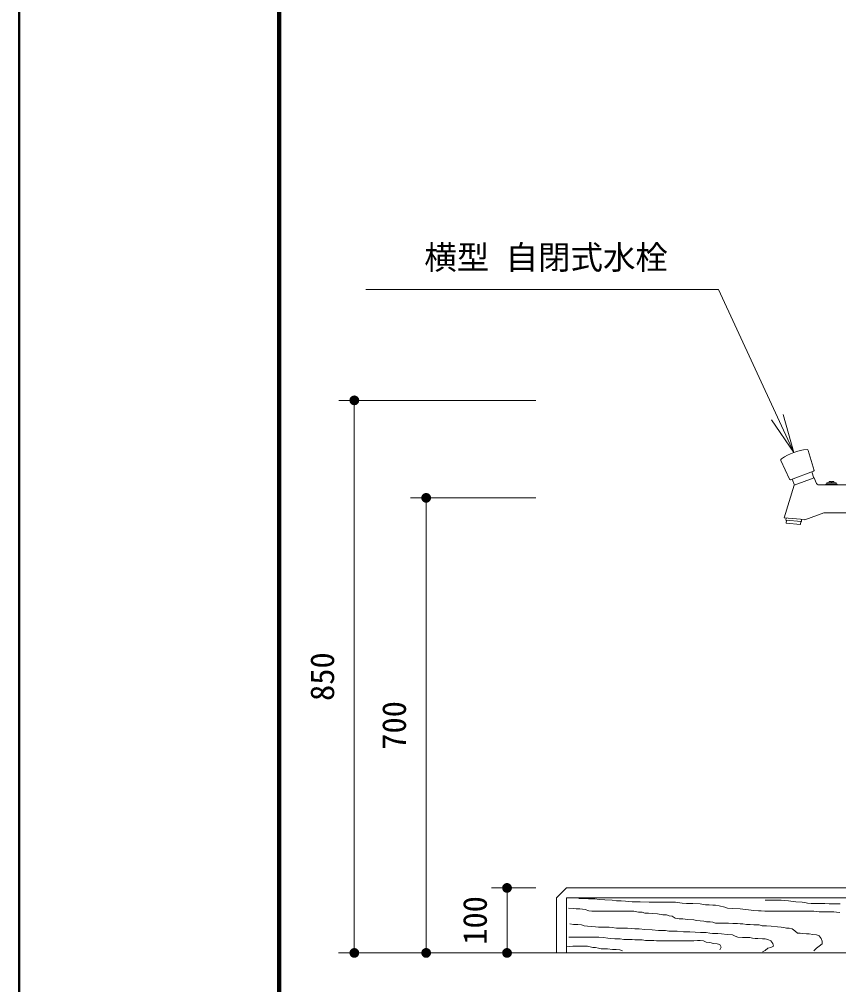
# Model space of a CAD drawing. Units: millimetres at full size, sheet at 1:20. Extents: x 0 to 8400, y 0 to 5940.
# Drawn here: x 0 to 1261, y 1485 to 2970 of the extents above; entities that cross this region are included whole.
import ezdxf
from ezdxf.enums import TextEntityAlignment as Align

# ---------------------------------------------------------------- set-up
doc = ezdxf.new("R2010")
doc.units = ezdxf.units.MM
doc.header["$LTSCALE"] = 20
for name, color, linetype, lineweight in [('D-STR', 1, 'Continuous', 13), ('D-STR-DIM', 7, 'Continuous', 13), ('D-STR-HTXT', 7, 'Continuous', 13), ('D-TTL', 2, 'Continuous', 140)]:
    doc.layers.add(name, color=color, linetype=linetype, lineweight=lineweight)
doc.styles.add('ＭＳ ゴシック', font='')
doc.styles.get('ＭＳ ゴシック').set_extended_font_data('MS Gothic')

# ---------------------------------------------------------------- blocks, each defined once
blk = doc.blocks.new('filled_dot')
at = {"color": 0, "linetype": 'Continuous', "lineweight": -2, "const_width": 1.25}
blk.add_lwpolyline([(-0.625, 0, 1), (0.625, 0, 1)], format="xyb", close=True, dxfattribs=at)
blk = doc.blocks.new('open_arrow')
at = {"color": 0, "linetype": 'Continuous', "lineweight": -2}
blk.add_lwpolyline([(7.5, 1.25), (0, 0), (7.5, -1.25)], dxfattribs=at)

msp = doc.modelspace()

# ---------------------------------------------------------------- linework, layer by layer
at = {"layer": 'D-STR'}
for p, q in [((1222.98, 2276.14), (1214.23, 2306.89)), ((1172.18, 2291.58), (1185.24, 2262.4)), ((1186.62, 2261.76), (1222.33, 2274.76)), ((1219.51, 2273.73), (1222.93, 2264.33)), ((1222.33, 2274.76), (1222.98, 2276.14)), ((1185.24, 2262.4), (1186.62, 2261.76)), ((1189.44, 2262.79), (1192.86, 2253.39)), ((1223.4, 2264.5), (1192.39, 2253.22)), ((1226.08, 2257.15), (1223.4, 2264.5)), ((1245.9, 2256.86), (1246.4, 2258.86)), ((1246.4, 2258.86), (1249.4, 2258.86)), ((1249.4, 2258.86), (1249.4, 2257.36)), ((1249.4, 2257.36), (1250.4, 2257.36)), ((1250.4, 2257.36), (1250.4, 2258.86)), ((1250.4, 2258.86), (1253.4, 2258.86)), ((1253.4, 2258.86), (1253.9, 2256.86)), ((1192.39, 2253.22), (1177.2, 2203.09)), ((1274.55, 2253.86), (1230.78, 2253.86)), ((1240.48, 2253.86), (1241.65, 2254.86)), ((1241.65, 2254.86), (1258.15, 2254.86)), ((1242.9, 2254.86), (1242.9, 2256.86)), ((1242.9, 2256.86), (1256.9, 2256.86)), ((1256.9, 2256.86), (1256.9, 2254.86)), ((1258.15, 2254.86), (1259.32, 2253.86)), ((1177.2, 2203.09), (1208.41, 2200.36)), ((1179.94, 2202.85), (1179.67, 2199.76)), ((1179.67, 2199.76), (1203.58, 2197.67)), ((1180.67, 2199.68), (1180.23, 2194.69)), ((1203.58, 2197.67), (1203.85, 2200.76)), ((1209.01, 2200.31), (1238.01, 2210.86)), ((1238.01, 2210.86), (1276.9, 2210.86)), ((1180.23, 2194.69), (1202.15, 2192.78)), ((1202.15, 2192.78), (1202.59, 2197.76)), ((841.9, 1633.86), (826.9, 1618.86)), ((826.9, 1533.86), (826.9, 1618.86)), ((861.03, 1617.57), (867.33, 1617.57)), ((867.33, 1617.57), (871.53, 1617.57)), ((871.53, 1617.57), (875.73, 1616.87)), ((875.73, 1616.87), (879.92, 1616.87)), ((879.92, 1616.87), (885.52, 1616.87)), ((885.52, 1616.87), (892.52, 1616.18)), ((892.52, 1616.18), (900.91, 1615.48)), ((900.91, 1615.48), (912.11, 1614.78)), ((912.11, 1614.78), (919.11, 1614.08)), ((919.11, 1614.08), (926.1, 1614.08)), ((926.1, 1614.08), (933.1, 1613.38)), ((933.1, 1613.38), (942.89, 1612.68)), ((942.89, 1612.68), (955.49, 1612.68)), ((955.49, 1612.68), (969.48, 1611.98)), ((969.48, 1611.98), (980.68, 1611.98)), ((980.68, 1611.98), (987.67, 1611.98)), ((987.67, 1611.98), (991.87, 1611.98)), ((991.87, 1611.98), (998.87, 1611.98)), ((998.87, 1611.98), (1010.06, 1611.98)), ((1010.06, 1611.98), (1019.86, 1610.58)), ((1019.86, 1610.58), (1026.85, 1609.88)), ((1026.85, 1609.88), (1036.65, 1609.88)), ((1036.65, 1609.88), (1047.84, 1609.18)), ((1047.84, 1609.18), (1056.24, 1607.78)), ((1056.24, 1607.78), (1061.84, 1607.78)), ((1061.84, 1607.78), (1067.44, 1607.08)), ((1067.44, 1607.08), (1071.63, 1607.08)), ((1071.63, 1607.08), (1077.23, 1606.38)), ((1077.23, 1606.38), (1085.63, 1604.28)), ((1085.63, 1604.28), (1089.82, 1602.88)), ((1147.9, 1614.78), (1152.79, 1614.78)), ((1152.79, 1614.78), (1156.99, 1614.78)), ((1156.99, 1614.78), (1162.59, 1614.78)), ((1162.59, 1614.78), (1172.39, 1614.78)), ((1172.39, 1614.78), (1183.58, 1614.08)), ((1183.58, 1614.08), (1194.77, 1612.68)), ((1194.77, 1612.68), (1204.57, 1611.98)), ((1204.57, 1611.98), (1208.77, 1611.28)), ((1208.77, 1611.28), (1212.97, 1610.58)), ((1212.97, 1610.58), (1218.56, 1609.88)), ((1218.56, 1609.88), (1224.16, 1609.88)), ((1224.16, 1609.88), (1239.55, 1609.88)), ((1239.55, 1609.88), (1246.55, 1609.18)), ((1246.55, 1609.18), (1250.75, 1609.18)), ((1250.75, 1609.18), (1256.35, 1609.18)), ((1256.35, 1609.18), (1263.34, 1609.18)), ((844.94, 1602.88), (852.64, 1602.18)), ((852.64, 1602.18), (856.84, 1601.48)), ((856.84, 1601.48), (862.43, 1601.48)), ((862.43, 1601.48), (870.83, 1600.78)), ((870.83, 1600.78), (876.43, 1598.68)), ((876.43, 1598.68), (881.32, 1597.98)), ((881.32, 1597.98), (885.52, 1597.98)), ((885.52, 1597.98), (892.52, 1597.98)), ((892.52, 1597.98), (909.31, 1597.98)), ((909.31, 1597.98), (916.31, 1597.98)), ((916.31, 1597.98), (924.7, 1597.98)), ((924.7, 1597.98), (930.3, 1597.98)), ((930.3, 1597.98), (937.3, 1597.98)), ((937.3, 1597.98), (945.69, 1597.98)), ((945.69, 1597.98), (952.69, 1596.58)), ((952.69, 1596.58), (958.29, 1596.58)), ((958.29, 1596.58), (962.49, 1595.19)), ((962.49, 1595.19), (968.08, 1595.19)), ((968.08, 1595.19), (973.68, 1594.49)), ((973.68, 1594.49), (982.08, 1593.79)), ((982.08, 1593.79), (990.47, 1592.39)), ((990.47, 1592.39), (996.07, 1592.39)), ((996.07, 1592.39), (1000.27, 1590.99)), ((1000.27, 1590.99), (1004.47, 1590.29)), ((1004.47, 1590.29), (1009.36, 1587.49)), ((1089.82, 1602.88), (1098.22, 1602.18)), ((1098.22, 1602.18), (1109.42, 1601.48)), ((1109.42, 1601.48), (1122.01, 1600.08)), ((1122.01, 1600.08), (1130.41, 1599.38)), ((1130.41, 1599.38), (1137.4, 1598.68)), ((1137.4, 1598.68), (1141.6, 1598.68)), ((1141.6, 1598.68), (1147.2, 1597.98)), ((1147.2, 1597.98), (1152.79, 1597.98)), ((1152.79, 1597.98), (1158.39, 1597.98)), ((1158.39, 1597.98), (1166.79, 1597.98)), ((1166.79, 1597.98), (1175.18, 1597.98)), ((1175.18, 1597.98), (1180.78, 1597.98)), ((1180.78, 1597.98), (1184.98, 1597.98)), ((1184.98, 1597.98), (1191.98, 1597.98)), ((1191.98, 1597.98), (1198.97, 1597.98)), ((1198.97, 1597.98), (1205.97, 1597.98)), ((1205.97, 1597.98), (1210.17, 1597.98)), ((1210.17, 1597.98), (1215.76, 1597.98)), ((1215.76, 1597.98), (1222.76, 1597.98)), ((1222.76, 1597.98), (1231.16, 1597.28)), ((1231.16, 1597.28), (1240.95, 1597.28)), ((1240.95, 1597.28), (1249.35, 1597.28)), ((1249.35, 1597.28), (1253.55, 1597.28)), ((1253.55, 1597.28), (1257.74, 1596.58)), ((1257.74, 1596.58), (1262.64, 1595.88)), ((847.04, 1578.39), (852.64, 1577.69)), ((852.64, 1577.69), (859.63, 1577.69)), ((859.63, 1577.69), (865.23, 1576.99)), ((865.23, 1576.99), (869.43, 1575.59)), ((869.43, 1575.59), (874.33, 1574.89)), ((874.33, 1574.89), (886.92, 1574.2)), ((886.92, 1574.2), (891.12, 1573.5)), ((1009.36, 1587.49), (1015.66, 1586.09)), ((1015.66, 1586.09), (1021.26, 1586.09)), ((1021.26, 1586.09), (1028.25, 1585.39)), ((1028.25, 1585.39), (1038.05, 1584.69)), ((1038.05, 1584.69), (1042.25, 1583.99)), ((1042.25, 1583.99), (1047.84, 1583.29)), ((1047.84, 1583.29), (1053.44, 1582.59)), ((1053.44, 1582.59), (1057.64, 1581.89)), ((1057.64, 1581.89), (1063.24, 1581.89)), ((1063.24, 1581.89), (1067.44, 1581.19)), ((1067.44, 1581.19), (1071.63, 1579.79)), ((1071.63, 1579.79), (1080.03, 1579.79)), ((1080.03, 1579.79), (1085.63, 1579.79)), ((1085.63, 1579.79), (1091.22, 1579.79)), ((1091.22, 1579.79), (1098.22, 1579.09)), ((1098.22, 1579.09), (1105.22, 1579.09)), ((1105.22, 1579.09), (1109.42, 1578.39)), ((1109.42, 1578.39), (1113.61, 1578.39)), ((1113.61, 1578.39), (1119.21, 1577.69)), ((1119.21, 1577.69), (1124.81, 1577.69)), ((1124.81, 1577.69), (1130.41, 1576.99)), ((1130.41, 1576.99), (1138.8, 1576.99)), ((1138.8, 1576.99), (1143, 1575.59)), ((1143, 1575.59), (1150, 1575.59)), ((1150, 1575.59), (1156.99, 1574.89)), ((1156.99, 1574.89), (1166.79, 1574.2)), ((1166.79, 1574.2), (1172.39, 1573.5)), ((891.12, 1573.5), (895.32, 1573.5)), ((895.32, 1573.5), (900.91, 1573.5)), ((900.91, 1573.5), (907.91, 1573.5)), ((907.91, 1573.5), (912.11, 1572.8)), ((912.11, 1572.8), (919.11, 1572.1)), ((919.11, 1572.1), (923.3, 1572.1)), ((923.3, 1572.1), (927.5, 1572.1)), ((927.5, 1572.1), (931.7, 1572.1)), ((931.7, 1572.1), (935.9, 1572.1)), ((935.9, 1572.1), (941.5, 1571.4)), ((941.5, 1571.4), (947.09, 1570.7)), ((947.09, 1570.7), (954.09, 1570.7)), ((954.09, 1570.7), (962.49, 1570)), ((962.49, 1570), (973.68, 1569.3)), ((973.68, 1569.3), (983.48, 1568.6)), ((983.48, 1568.6), (989.07, 1568.6)), ((989.07, 1568.6), (994.67, 1568.6)), ((994.67, 1568.6), (999.57, 1567.2)), ((999.57, 1567.2), (1003.77, 1567.2)), ((1003.77, 1567.2), (1012.16, 1567.2)), ((1012.16, 1567.2), (1021.96, 1566.5)), ((1021.96, 1566.5), (1031.75, 1566.5)), ((1031.75, 1566.5), (1040.15, 1565.8)), ((1040.15, 1565.8), (1048.54, 1565.1)), ((1048.54, 1565.1), (1056.94, 1565.1)), ((1056.94, 1565.1), (1062.54, 1564.4)), ((1062.54, 1564.4), (1066.74, 1563.7)), ((1066.74, 1563.7), (1075.13, 1563.7)), ((1075.13, 1563.7), (1080.73, 1563)), ((1080.73, 1563), (1089.12, 1562.3)), ((1089.12, 1562.3), (1097.52, 1561.6)), ((1097.52, 1561.6), (1101.72, 1559.5)), ((1101.72, 1559.5), (1105.92, 1558.1)), ((1172.39, 1573.5), (1176.58, 1572.8)), ((1176.58, 1572.8), (1180.78, 1572.1)), ((1180.78, 1572.1), (1184.98, 1572.1)), ((1184.98, 1572.1), (1189.18, 1570.7)), ((1189.18, 1570.7), (1193.38, 1567.9)), ((1193.38, 1567.9), (1197.57, 1564.4)), ((1197.57, 1564.4), (1201.77, 1564.4)), ((1201.77, 1564.4), (1205.97, 1563.7)), ((1205.97, 1563.7), (1211.57, 1563)), ((1211.57, 1563), (1215.76, 1563)), ((1215.76, 1563), (1221.36, 1562.3)), ((1221.36, 1562.3), (1226.96, 1561.6)), ((1226.96, 1561.6), (1231.16, 1560.2)), ((1231.16, 1560.2), (1233.96, 1556)), ((845.64, 1558.1), (851.94, 1558.1)), ((851.94, 1558.1), (856.14, 1558.1)), ((856.14, 1558.1), (860.33, 1558.1)), ((860.33, 1558.1), (864.53, 1558.1)), ((864.53, 1558.1), (870.13, 1558.1)), ((870.13, 1558.1), (875.73, 1558.1)), ((875.73, 1558.1), (879.92, 1558.1)), ((879.92, 1558.1), (891.82, 1558.1)), ((891.82, 1558.1), (898.82, 1557.4)), ((898.82, 1557.4), (905.81, 1556.7)), ((905.81, 1556.7), (910.01, 1556)), ((910.01, 1556), (916.31, 1555.3)), ((916.31, 1555.3), (920.51, 1555.3)), ((920.51, 1555.3), (924.7, 1555.3)), ((924.7, 1555.3), (930.3, 1554.6)), ((930.3, 1554.6), (934.5, 1554.6)), ((934.5, 1554.6), (938.7, 1554.6)), ((938.7, 1554.6), (942.89, 1554.6)), ((942.89, 1554.6), (947.09, 1553.9)), ((947.09, 1553.9), (952.69, 1553.9)), ((952.69, 1553.9), (958.29, 1553.9)), ((958.29, 1553.9), (963.88, 1553.21)), ((963.88, 1553.21), (969.48, 1553.21)), ((969.48, 1553.21), (976.48, 1553.21)), ((976.48, 1553.21), (980.68, 1552.51)), ((980.68, 1552.51), (984.87, 1552.51)), ((984.87, 1552.51), (989.77, 1552.51)), ((989.77, 1552.51), (993.97, 1552.51)), ((993.97, 1552.51), (998.87, 1552.51)), ((998.87, 1552.51), (1005.86, 1552.51)), ((1005.86, 1552.51), (1011.46, 1552.51)), ((1011.46, 1552.51), (1017.06, 1552.51)), ((1017.06, 1552.51), (1021.26, 1552.51)), ((1021.26, 1552.51), (1028.25, 1552.51)), ((1028.25, 1552.51), (1032.45, 1552.51)), ((1032.45, 1552.51), (1038.05, 1552.51)), ((1038.05, 1552.51), (1043.65, 1553.21)), ((1043.65, 1553.21), (1047.84, 1553.21)), ((1047.84, 1553.21), (1052.74, 1552.51)), ((1052.74, 1552.51), (1056.94, 1550.41)), ((1056.94, 1550.41), (1062.54, 1549.71)), ((1062.54, 1549.71), (1068.13, 1548.31)), ((1068.13, 1548.31), (1073.73, 1547.61)), ((1073.73, 1547.61), (1077.93, 1546.91)), ((1077.93, 1546.91), (1080.03, 1542.71)), ((1105.92, 1558.1), (1112.91, 1557.4)), ((1112.91, 1557.4), (1117.11, 1557.4)), ((1117.11, 1557.4), (1124.11, 1557.4)), ((1124.11, 1557.4), (1128.31, 1556.7)), ((1128.31, 1556.7), (1132.5, 1556)), ((1132.5, 1556), (1136.7, 1556)), ((1136.7, 1556), (1143.7, 1555.3)), ((1143.7, 1555.3), (1147.9, 1555.3)), ((1147.9, 1555.3), (1152.09, 1554.6)), ((1152.09, 1554.6), (1156.29, 1552.51)), ((1156.29, 1552.51), (1159.79, 1548.31)), ((1159.79, 1548.31), (1160.49, 1544.11)), ((1235.36, 1547.61), (1231.16, 1544.11)), ((1233.96, 1556), (1235.36, 1551.81)), ((1235.36, 1551.81), (1235.36, 1547.61)), ((491.47, 1533.86), (2571.47, 1533.86)), ((841.44, 1543.41), (851.94, 1544.11)), ((851.94, 1544.11), (858.93, 1544.11)), ((858.93, 1544.11), (863.13, 1544.11)), ((863.13, 1544.11), (867.33, 1544.11)), ((867.33, 1544.11), (874.33, 1544.11)), ((874.33, 1544.11), (878.53, 1543.41)), ((878.53, 1543.41), (882.72, 1542.01)), ((882.72, 1542.01), (886.92, 1542.01)), ((886.92, 1542.01), (891.12, 1541.31)), ((891.12, 1541.31), (895.32, 1539.91)), ((895.32, 1539.91), (899.52, 1539.91)), ((899.52, 1539.91), (905.11, 1539.91)), ((905.11, 1539.91), (912.81, 1539.21)), ((912.81, 1539.21), (918.41, 1539.21)), ((918.41, 1539.21), (924, 1538.51)), ((924, 1538.51), (928.2, 1537.11)), ((1080.03, 1542.71), (1077.93, 1538.51)), ((1147.9, 1537.81), (1143.7, 1535.71)), ((1152.09, 1541.31), (1147.9, 1537.81)), ((1156.29, 1542.01), (1152.09, 1541.31)), ((1160.49, 1544.11), (1156.29, 1542.01)), ((1226.96, 1541.31), (1222.76, 1537.11)), ((1231.16, 1544.11), (1226.96, 1541.31))]:
    msp.add_line(p, q, dxfattribs=at)
for points in [[(841.9, 1633.86), (1526.9, 1633.86), (1526.9, 1533.86)], [(841.9, 1533.86), (841.9, 1618.86), (1526.9, 1618.86)]]:
    msp.add_lwpolyline(points, dxfattribs=at)
for centre, radius, start, end in [((1222.31, 2219.17), 89.72, 96.43388, 123.41382), ((1212.31, 2306.33), 2, 16.1781, 91.54127), ((1174, 2292.4), 2, 123.39342, 204.12768), ((1230.78, 2258.86), 5, 200, 270)]:
    msp.add_arc(centre, radius, start, end, dxfattribs=at)
at = {"layer": 'D-STR-DIM'}
for p, q in [((794.9, 2383.86), (491.58, 2383.86)), ((515.58, 2383.86), (515.58, 1533.86)), ((794.9, 2233.86), (602.12, 2233.86)), ((626.12, 2233.86), (626.12, 1533.86)), ((794.9, 1633.86), (726.58, 1633.86)), ((750.58, 1633.86), (750.58, 1533.86)), ((794.9, 1533.86), (491.58, 1533.86)), ((794.9, 1533.86), (602.12, 1533.86)), ((794.9, 1533.86), (726.58, 1533.86))]:
    msp.add_line(p, q, dxfattribs=at)
at = {"layer": 'D-STR-HTXT'}
msp.add_lwpolyline([(1191.73, 2303.53), (1075.98, 2554.37), (1015.98, 2554.37), (533.49, 2554.37)], dxfattribs=at)
at = {"layer": 'D-TTL', "lineweight": 50}
msp.add_line((0, 5940), (0, 0), dxfattribs=at)
at = {"layer": 'D-TTL'}
msp.add_line((400, 5540), (400, 400), dxfattribs=at)

# ---------------------------------------------------------------- block references
at = {"layer": 'D-STR-DIM', "xscale": 6, "yscale": 6}
for p, rotation in [((515.58, 2383.86), 270), ((626.12, 2233.86), 270), ((750.58, 1633.86), 270), ((515.58, 1533.86), 90), ((626.12, 1533.86), 90), ((750.58, 1533.86), 90)]:
    msp.add_blockref('filled_dot', p, dxfattribs=dict(at, rotation=rotation))
at = {"layer": 'D-STR-HTXT', "xscale": 8, "yscale": 8, "rotation": 114.8}
msp.add_blockref('open_arrow', (1191.73, 2303.53), dxfattribs=at)

# ---------------------------------------------------------------- texts
at = {"layer": 'D-STR-DIM', "style": 'ＭＳ ゴシック'}
for s, p in [('850', (447.82, 1958.86)), ('700', (558.36, 1883.86)), ('100', (682.82, 1583.86))]:
    msp.add_text(s, height=36.66, rotation=90, dxfattribs=at).set_placement(p, align=Align.TOP_CENTER)
at = {"layer": 'D-STR-HTXT', "style": 'ＭＳ ゴシック'}
msp.add_text('横型 自閉式水栓', height=36.66, dxfattribs=at).set_placement((998.22, 2622.13), align=Align.TOP_RIGHT)

doc.saveas('drawing.dxf')
